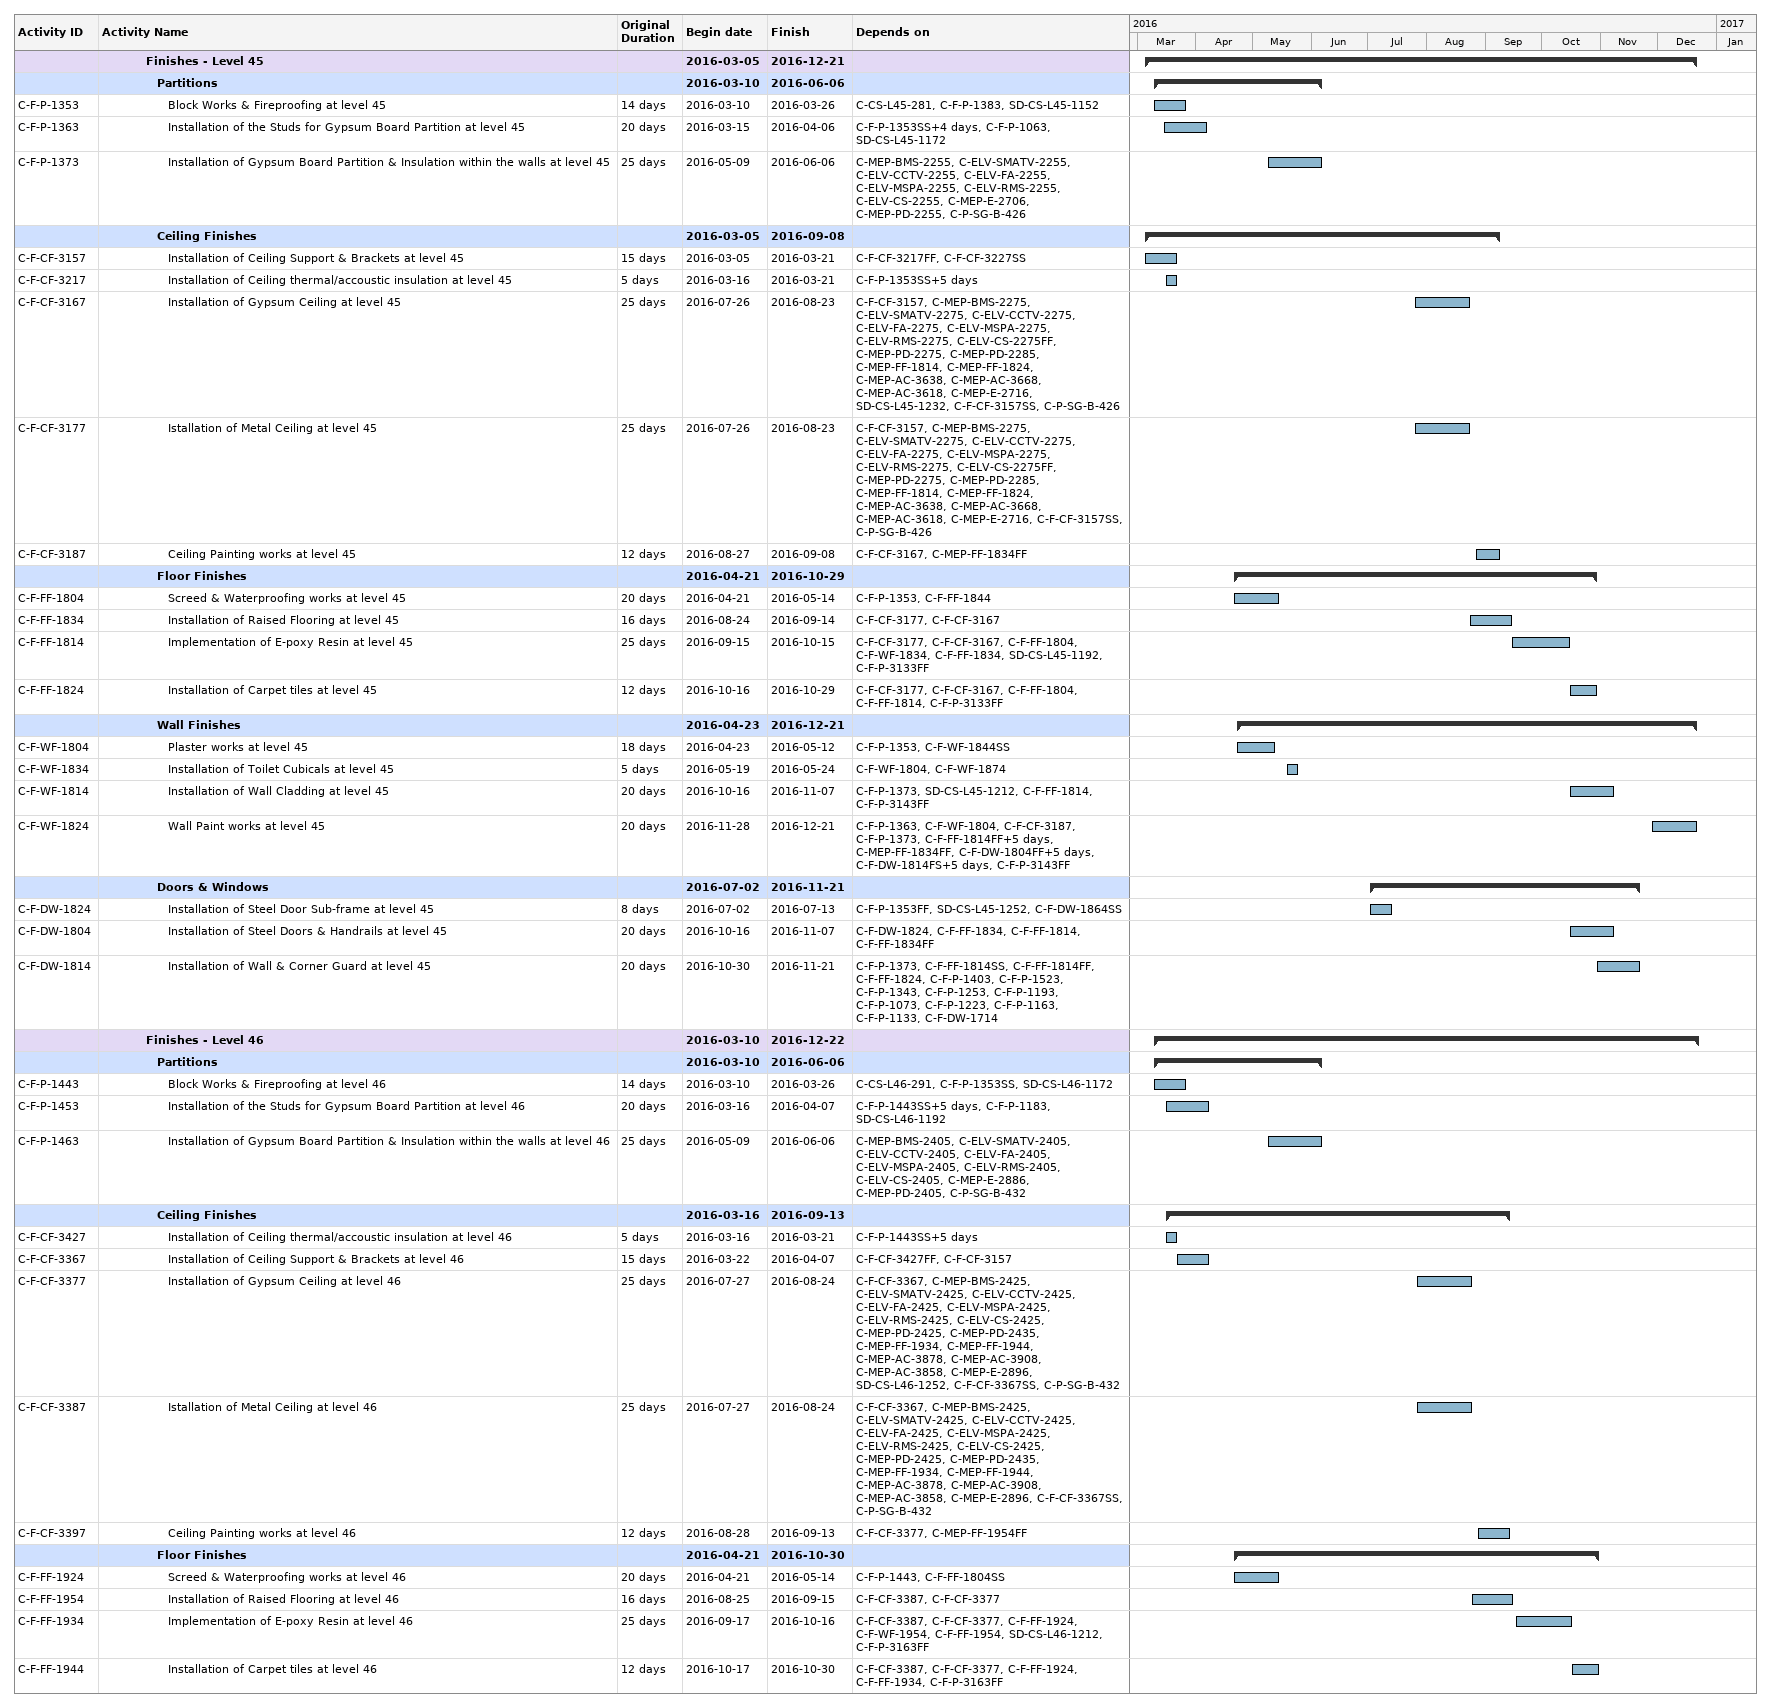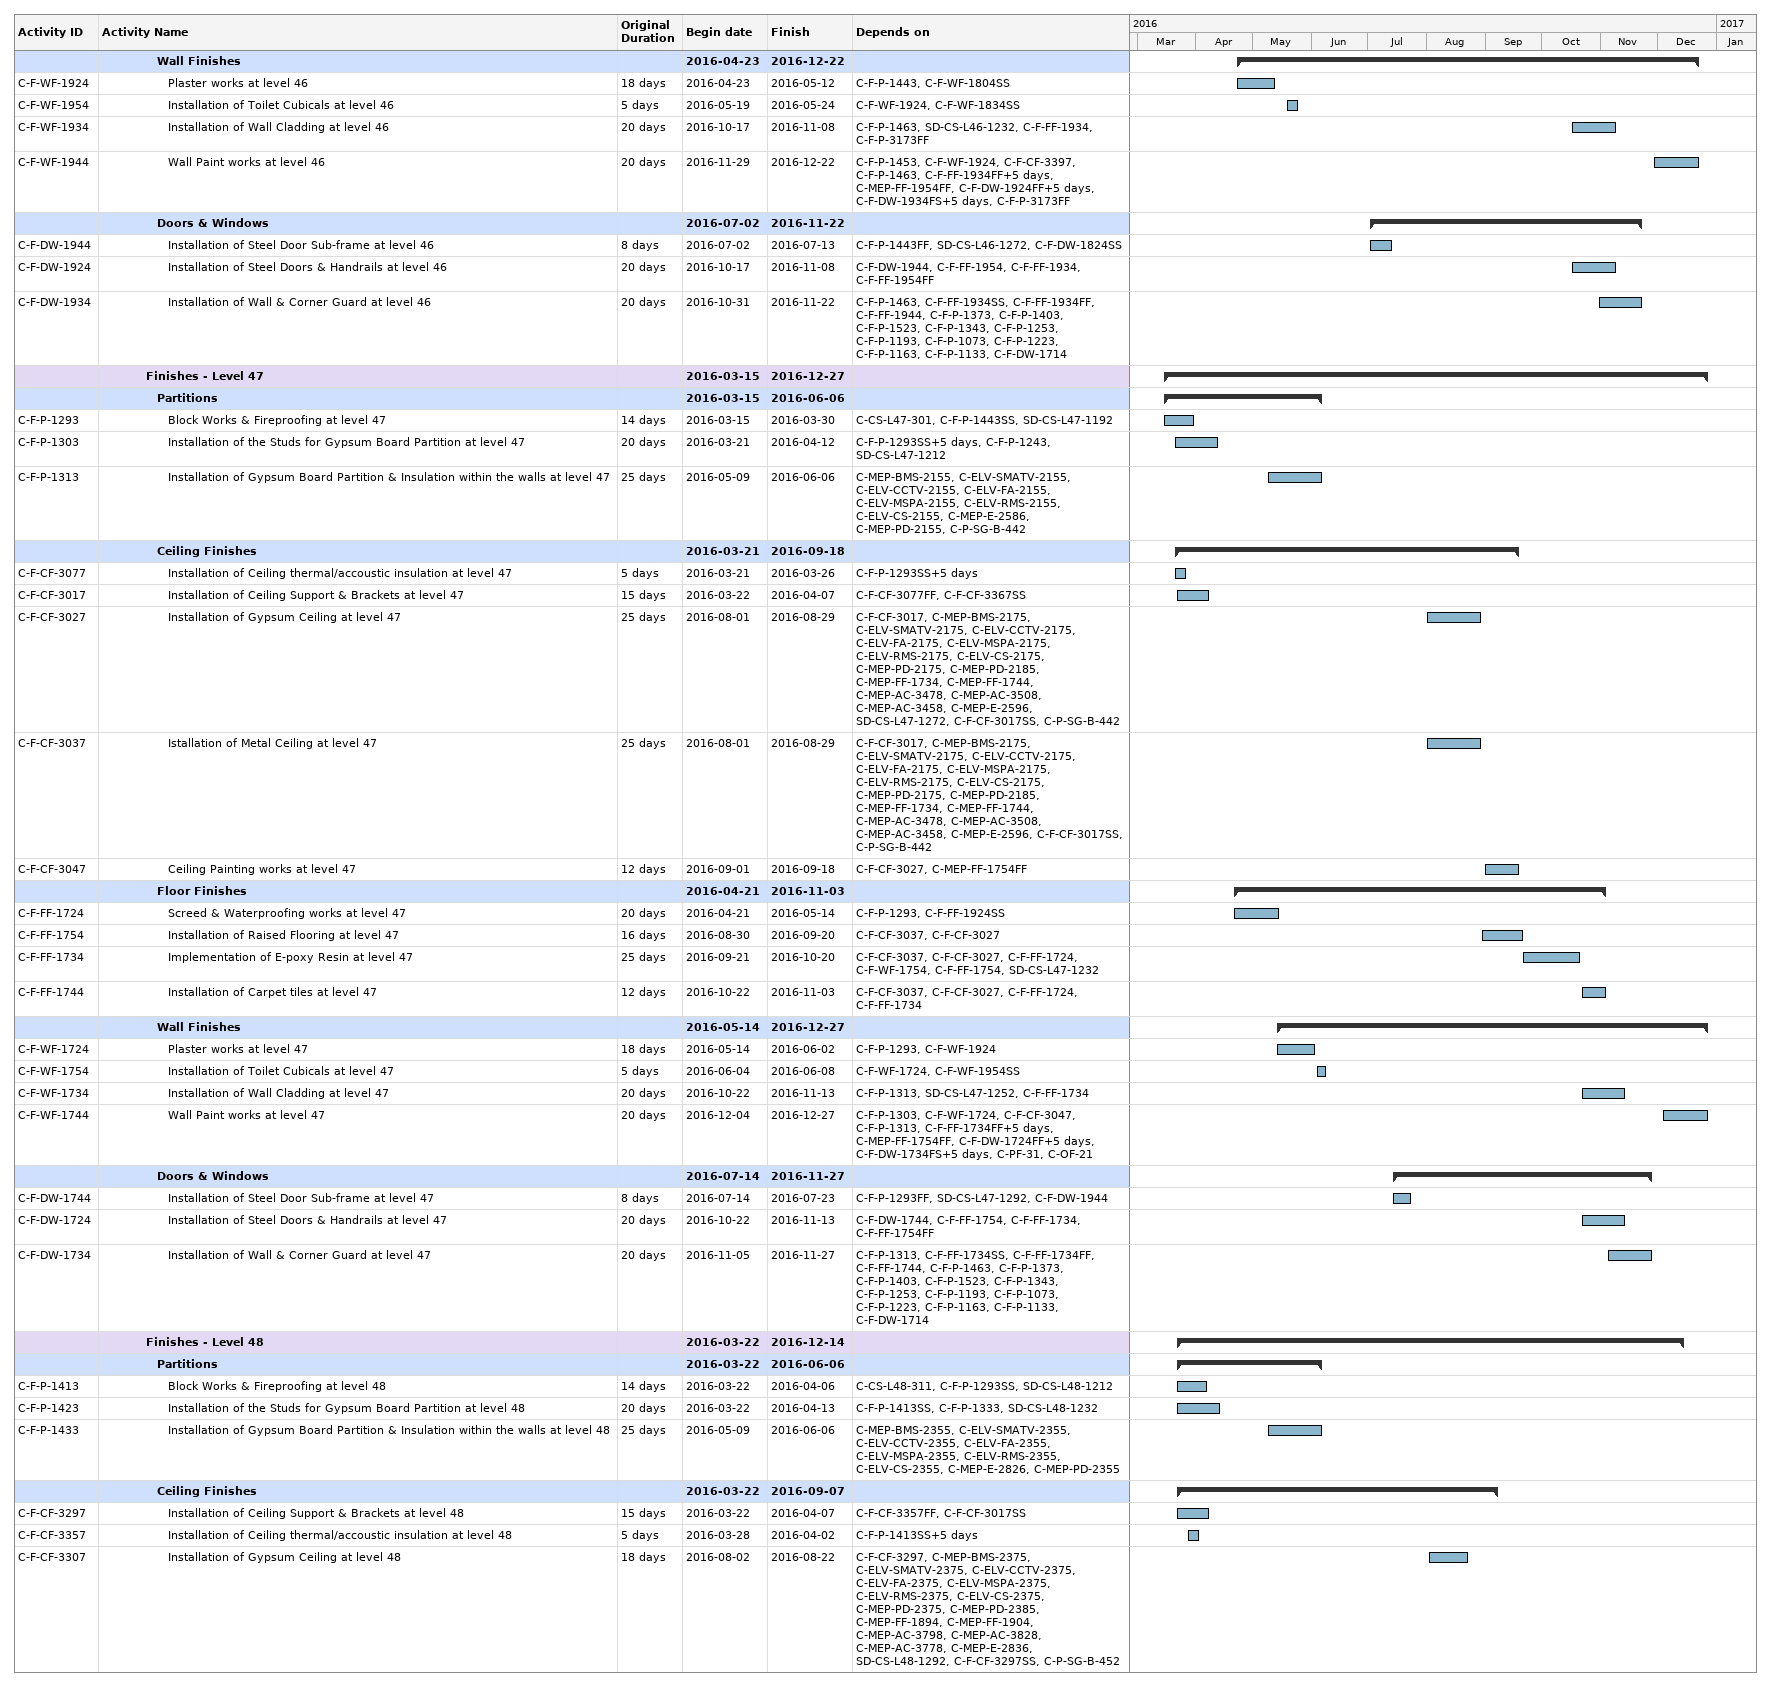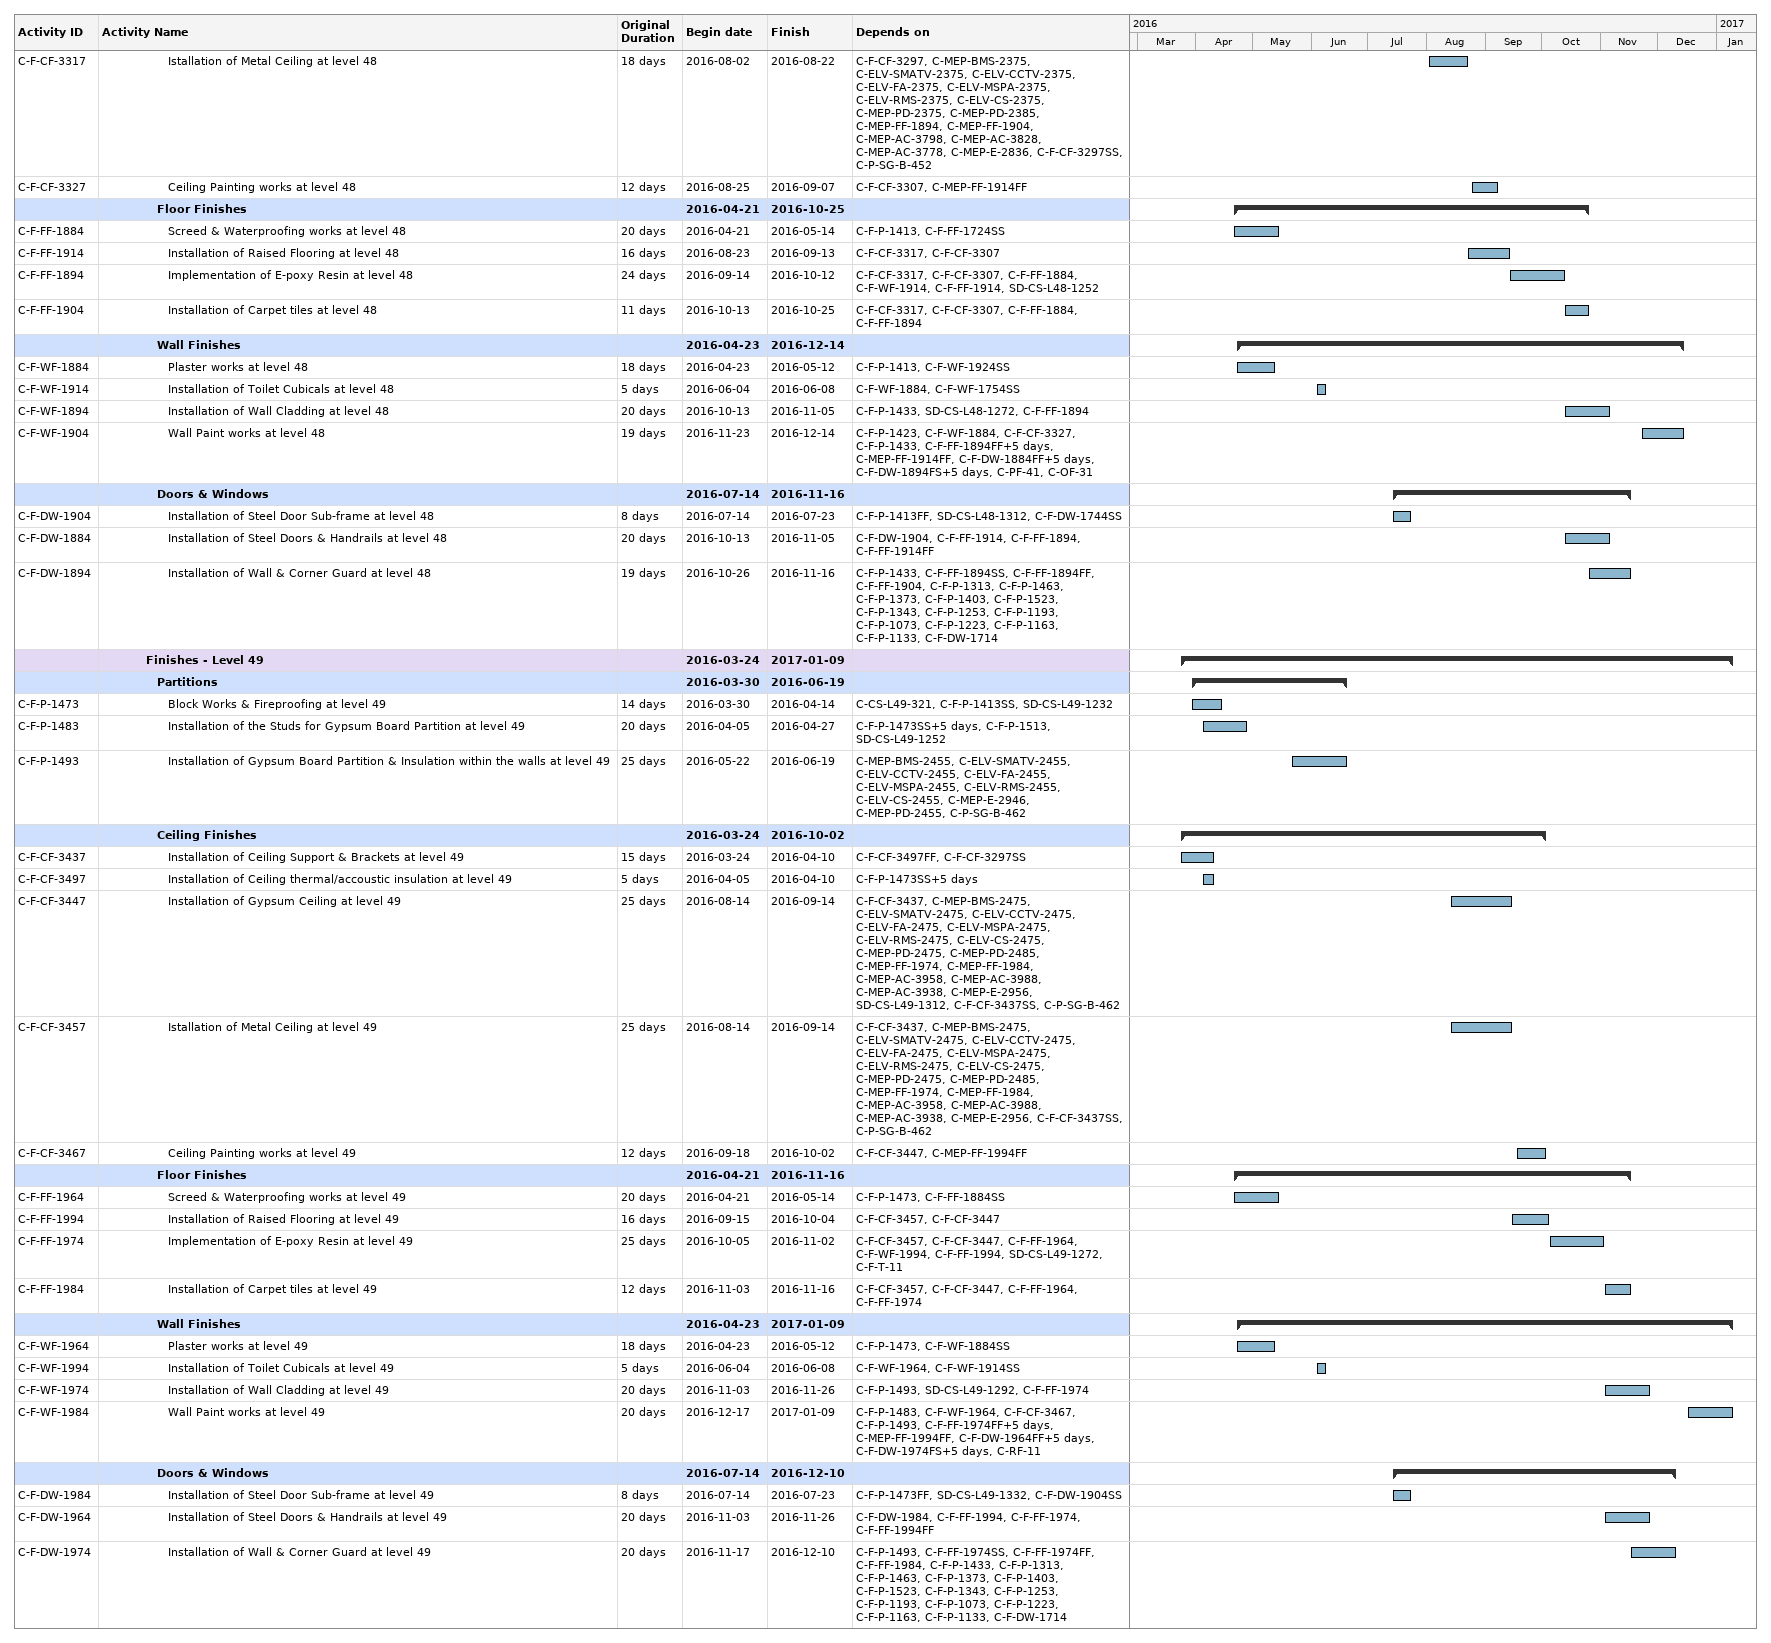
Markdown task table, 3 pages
| ID | Level | Task | Original duration | Start | Finish | Predecessors |
|---|---|---|---|---|---|---|
|  | 5 | **Finishes - Level 45** |  | 2016-03-05 | 2016-12-21 |  |
|  | 6 | **Partitions** |  | 2016-03-10 | 2016-06-06 |  |
| C-F-P-1353 | 7 | Block Works & Fireproofing at level 45 | 14d | 2016-03-10 | 2016-03-26 | C-CS-L45-281, C-F-P-1383, SD-CS-L45-1152 |
| C-F-P-1363 | 7 | Installation of the Studs for Gypsum Board Partition at level 45 | 20d | 2016-03-15 | 2016-04-06 | C-F-P-1353SS+4d, C-F-P-1063, SD-CS-L45-1172 |
| C-F-P-1373 | 7 | Installation of Gypsum Board Partition & Insulation within the walls at level 45 | 25d | 2016-05-09 | 2016-06-06 | C-MEP-BMS-2255, C-ELV-SMATV-2255, C-ELV-CCTV-2255, C-ELV-FA-2255, C-ELV-MSPA-2255, C-ELV-RMS-2255, C-ELV-CS-2255, C-MEP-E-2706, C-MEP-PD-2255, C-P-SG-B-426 |
|  | 6 | **Ceiling Finishes** |  | 2016-03-05 | 2016-09-08 |  |
| C-F-CF-3157 | 7 | Installation of Ceiling Support & Brackets at level 45 | 15d | 2016-03-05 | 2016-03-21 | C-F-CF-3217FF, C-F-CF-3227SS |
| C-F-CF-3217 | 7 | Installation of Ceiling thermal/accoustic insulation at level 45 | 5d | 2016-03-16 | 2016-03-21 | C-F-P-1353SS+5d |
| C-F-CF-3167 | 7 | Installation of Gypsum Ceiling at level 45 | 25d | 2016-07-26 | 2016-08-23 | C-F-CF-3157, C-MEP-BMS-2275, C-ELV-SMATV-2275, C-ELV-CCTV-2275, C-ELV-FA-2275, C-ELV-MSPA-2275, C-ELV-RMS-2275, C-ELV-CS-2275FF, C-MEP-PD-2275, C-MEP-PD-2285, C-MEP-FF-1814, C-MEP-FF-1824, C-MEP-AC-3638, C-MEP-AC-3668, C-MEP-AC-3618, C-MEP-E-2716, SD-CS-L45-1232, C-F-CF-3157SS, C-P-SG-B-426 |
| C-F-CF-3177 | 7 | Istallation of Metal Ceiling at level 45 | 25d | 2016-07-26 | 2016-08-23 | C-F-CF-3157, C-MEP-BMS-2275, C-ELV-SMATV-2275, C-ELV-CCTV-2275, C-ELV-FA-2275, C-ELV-MSPA-2275, C-ELV-RMS-2275, C-ELV-CS-2275FF, C-MEP-PD-2275, C-MEP-PD-2285, C-MEP-FF-1814, C-MEP-FF-1824, C-MEP-AC-3638, C-MEP-AC-3668, C-MEP-AC-3618, C-MEP-E-2716, C-F-CF-3157SS, C-P-SG-B-426 |
| C-F-CF-3187 | 7 | Ceiling Painting works at level 45 | 12d | 2016-08-27 | 2016-09-08 | C-F-CF-3167, C-MEP-FF-1834FF |
|  | 6 | **Floor Finishes** |  | 2016-04-21 | 2016-10-29 |  |
| C-F-FF-1804 | 7 | Screed & Waterproofing works at level 45 | 20d | 2016-04-21 | 2016-05-14 | C-F-P-1353, C-F-FF-1844 |
| C-F-FF-1834 | 7 | Installation of Raised Flooring at level 45 | 16d | 2016-08-24 | 2016-09-14 | C-F-CF-3177, C-F-CF-3167 |
| C-F-FF-1814 | 7 | Implementation of E-poxy Resin at level 45 | 25d | 2016-09-15 | 2016-10-15 | C-F-CF-3177, C-F-CF-3167, C-F-FF-1804, C-F-WF-1834, C-F-FF-1834, SD-CS-L45-1192, C-F-P-3133FF |
| C-F-FF-1824 | 7 | Installation of Carpet tiles at level 45 | 12d | 2016-10-16 | 2016-10-29 | C-F-CF-3177, C-F-CF-3167, C-F-FF-1804, C-F-FF-1814, C-F-P-3133FF |
|  | 6 | **Wall Finishes** |  | 2016-04-23 | 2016-12-21 |  |
| C-F-WF-1804 | 7 | Plaster works at level 45 | 18d | 2016-04-23 | 2016-05-12 | C-F-P-1353, C-F-WF-1844SS |
| C-F-WF-1834 | 7 | Installation of Toilet Cubicals at level 45 | 5d | 2016-05-19 | 2016-05-24 | C-F-WF-1804, C-F-WF-1874 |
| C-F-WF-1814 | 7 | Installation of Wall Cladding at level 45 | 20d | 2016-10-16 | 2016-11-07 | C-F-P-1373, SD-CS-L45-1212, C-F-FF-1814, C-F-P-3143FF |
| C-F-WF-1824 | 7 | Wall Paint works at level 45 | 20d | 2016-11-28 | 2016-12-21 | C-F-P-1363, C-F-WF-1804, C-F-CF-3187, C-F-P-1373, C-F-FF-1814FF+5d, C-MEP-FF-1834FF, C-F-DW-1804FF+5d, C-F-DW-1814FS+5d, C-F-P-3143FF |
|  | 6 | **Doors & Windows** |  | 2016-07-02 | 2016-11-21 |  |
| C-F-DW-1824 | 7 | Installation of Steel Door Sub-frame at level 45 | 8d | 2016-07-02 | 2016-07-13 | C-F-P-1353FF, SD-CS-L45-1252, C-F-DW-1864SS |
| C-F-DW-1804 | 7 | Installation of Steel Doors & Handrails at level 45 | 20d | 2016-10-16 | 2016-11-07 | C-F-DW-1824, C-F-FF-1834, C-F-FF-1814, C-F-FF-1834FF |
| C-F-DW-1814 | 7 | Installation of Wall & Corner Guard at level 45 | 20d | 2016-10-30 | 2016-11-21 | C-F-P-1373, C-F-FF-1814SS, C-F-FF-1814FF, C-F-FF-1824, C-F-P-1403, C-F-P-1523, C-F-P-1343, C-F-P-1253, C-F-P-1193, C-F-P-1073, C-F-P-1223, C-F-P-1163, C-F-P-1133, C-F-DW-1714 |
|  | 5 | **Finishes - Level 46** |  | 2016-03-10 | 2016-12-22 |  |
|  | 6 | **Partitions** |  | 2016-03-10 | 2016-06-06 |  |
| C-F-P-1443 | 7 | Block Works & Fireproofing at level 46 | 14d | 2016-03-10 | 2016-03-26 | C-CS-L46-291, C-F-P-1353SS, SD-CS-L46-1172 |
| C-F-P-1453 | 7 | Installation of the Studs for Gypsum Board Partition at level 46 | 20d | 2016-03-16 | 2016-04-07 | C-F-P-1443SS+5d, C-F-P-1183, SD-CS-L46-1192 |
| C-F-P-1463 | 7 | Installation of Gypsum Board Partition & Insulation within the walls at level 46 | 25d | 2016-05-09 | 2016-06-06 | C-MEP-BMS-2405, C-ELV-SMATV-2405, C-ELV-CCTV-2405, C-ELV-FA-2405, C-ELV-MSPA-2405, C-ELV-RMS-2405, C-ELV-CS-2405, C-MEP-E-2886, C-MEP-PD-2405, C-P-SG-B-432 |
|  | 6 | **Ceiling Finishes** |  | 2016-03-16 | 2016-09-13 |  |
| C-F-CF-3427 | 7 | Installation of Ceiling thermal/accoustic insulation at level 46 | 5d | 2016-03-16 | 2016-03-21 | C-F-P-1443SS+5d |
| C-F-CF-3367 | 7 | Installation of Ceiling Support & Brackets at level 46 | 15d | 2016-03-22 | 2016-04-07 | C-F-CF-3427FF, C-F-CF-3157 |
| C-F-CF-3377 | 7 | Installation of Gypsum Ceiling at level 46 | 25d | 2016-07-27 | 2016-08-24 | C-F-CF-3367, C-MEP-BMS-2425, C-ELV-SMATV-2425, C-ELV-CCTV-2425, C-ELV-FA-2425, C-ELV-MSPA-2425, C-ELV-RMS-2425, C-ELV-CS-2425, C-MEP-PD-2425, C-MEP-PD-2435, C-MEP-FF-1934, C-MEP-FF-1944, C-MEP-AC-3878, C-MEP-AC-3908, C-MEP-AC-3858, C-MEP-E-2896, SD-CS-L46-1252, C-F-CF-3367SS, C-P-SG-B-432 |
| C-F-CF-3387 | 7 | Istallation of Metal Ceiling at level 46 | 25d | 2016-07-27 | 2016-08-24 | C-F-CF-3367, C-MEP-BMS-2425, C-ELV-SMATV-2425, C-ELV-CCTV-2425, C-ELV-FA-2425, C-ELV-MSPA-2425, C-ELV-RMS-2425, C-ELV-CS-2425, C-MEP-PD-2425, C-MEP-PD-2435, C-MEP-FF-1934, C-MEP-FF-1944, C-MEP-AC-3878, C-MEP-AC-3908, C-MEP-AC-3858, C-MEP-E-2896, C-F-CF-3367SS, C-P-SG-B-432 |
| C-F-CF-3397 | 7 | Ceiling Painting works at level 46 | 12d | 2016-08-28 | 2016-09-13 | C-F-CF-3377, C-MEP-FF-1954FF |
|  | 6 | **Floor Finishes** |  | 2016-04-21 | 2016-10-30 |  |
| C-F-FF-1924 | 7 | Screed & Waterproofing works at level 46 | 20d | 2016-04-21 | 2016-05-14 | C-F-P-1443, C-F-FF-1804SS |
| C-F-FF-1954 | 7 | Installation of Raised Flooring at level 46 | 16d | 2016-08-25 | 2016-09-15 | C-F-CF-3387, C-F-CF-3377 |
| C-F-FF-1934 | 7 | Implementation of E-poxy Resin at level 46 | 25d | 2016-09-17 | 2016-10-16 | C-F-CF-3387, C-F-CF-3377, C-F-FF-1924, C-F-WF-1954, C-F-FF-1954, SD-CS-L46-1212, C-F-P-3163FF |
| C-F-FF-1944 | 7 | Installation of Carpet tiles at level 46 | 12d | 2016-10-17 | 2016-10-30 | C-F-CF-3387, C-F-CF-3377, C-F-FF-1924, C-F-FF-1934, C-F-P-3163FF |
|  | 6 | **Wall Finishes** |  | 2016-04-23 | 2016-12-22 |  |
| C-F-WF-1924 | 7 | Plaster works at level 46 | 18d | 2016-04-23 | 2016-05-12 | C-F-P-1443, C-F-WF-1804SS |
| C-F-WF-1954 | 7 | Installation of Toilet Cubicals at level 46 | 5d | 2016-05-19 | 2016-05-24 | C-F-WF-1924, C-F-WF-1834SS |
| C-F-WF-1934 | 7 | Installation of Wall Cladding at level 46 | 20d | 2016-10-17 | 2016-11-08 | C-F-P-1463, SD-CS-L46-1232, C-F-FF-1934, C-F-P-3173FF |
| C-F-WF-1944 | 7 | Wall Paint works at level 46 | 20d | 2016-11-29 | 2016-12-22 | C-F-P-1453, C-F-WF-1924, C-F-CF-3397, C-F-P-1463, C-F-FF-1934FF+5d, C-MEP-FF-1954FF, C-F-DW-1924FF+5d, C-F-DW-1934FS+5d, C-F-P-3173FF |
|  | 6 | **Doors & Windows** |  | 2016-07-02 | 2016-11-22 |  |
| C-F-DW-1944 | 7 | Installation of Steel Door Sub-frame at level 46 | 8d | 2016-07-02 | 2016-07-13 | C-F-P-1443FF, SD-CS-L46-1272, C-F-DW-1824SS |
| C-F-DW-1924 | 7 | Installation of Steel Doors & Handrails at level 46 | 20d | 2016-10-17 | 2016-11-08 | C-F-DW-1944, C-F-FF-1954, C-F-FF-1934, C-F-FF-1954FF |
| C-F-DW-1934 | 7 | Installation of Wall & Corner Guard at level 46 | 20d | 2016-10-31 | 2016-11-22 | C-F-P-1463, C-F-FF-1934SS, C-F-FF-1934FF, C-F-FF-1944, C-F-P-1373, C-F-P-1403, C-F-P-1523, C-F-P-1343, C-F-P-1253, C-F-P-1193, C-F-P-1073, C-F-P-1223, C-F-P-1163, C-F-P-1133, C-F-DW-1714 |
|  | 5 | **Finishes - Level 47** |  | 2016-03-15 | 2016-12-27 |  |
|  | 6 | **Partitions** |  | 2016-03-15 | 2016-06-06 |  |
| C-F-P-1293 | 7 | Block Works & Fireproofing at level 47 | 14d | 2016-03-15 | 2016-03-30 | C-CS-L47-301, C-F-P-1443SS, SD-CS-L47-1192 |
| C-F-P-1303 | 7 | Installation of the Studs for Gypsum Board Partition at level 47 | 20d | 2016-03-21 | 2016-04-12 | C-F-P-1293SS+5d, C-F-P-1243, SD-CS-L47-1212 |
| C-F-P-1313 | 7 | Installation of Gypsum Board Partition & Insulation within the walls at level 47 | 25d | 2016-05-09 | 2016-06-06 | C-MEP-BMS-2155, C-ELV-SMATV-2155, C-ELV-CCTV-2155, C-ELV-FA-2155, C-ELV-MSPA-2155, C-ELV-RMS-2155, C-ELV-CS-2155, C-MEP-E-2586, C-MEP-PD-2155, C-P-SG-B-442 |
|  | 6 | **Ceiling Finishes** |  | 2016-03-21 | 2016-09-18 |  |
| C-F-CF-3077 | 7 | Installation of Ceiling thermal/accoustic insulation at level 47 | 5d | 2016-03-21 | 2016-03-26 | C-F-P-1293SS+5d |
| C-F-CF-3017 | 7 | Installation of Ceiling Support & Brackets at level 47 | 15d | 2016-03-22 | 2016-04-07 | C-F-CF-3077FF, C-F-CF-3367SS |
| C-F-CF-3027 | 7 | Installation of Gypsum Ceiling at level 47 | 25d | 2016-08-01 | 2016-08-29 | C-F-CF-3017, C-MEP-BMS-2175, C-ELV-SMATV-2175, C-ELV-CCTV-2175, C-ELV-FA-2175, C-ELV-MSPA-2175, C-ELV-RMS-2175, C-ELV-CS-2175, C-MEP-PD-2175, C-MEP-PD-2185, C-MEP-FF-1734, C-MEP-FF-1744, C-MEP-AC-3478, C-MEP-AC-3508, C-MEP-AC-3458, C-MEP-E-2596, SD-CS-L47-1272, C-F-CF-3017SS, C-P-SG-B-442 |
| C-F-CF-3037 | 7 | Istallation of Metal Ceiling at level 47 | 25d | 2016-08-01 | 2016-08-29 | C-F-CF-3017, C-MEP-BMS-2175, C-ELV-SMATV-2175, C-ELV-CCTV-2175, C-ELV-FA-2175, C-ELV-MSPA-2175, C-ELV-RMS-2175, C-ELV-CS-2175, C-MEP-PD-2175, C-MEP-PD-2185, C-MEP-FF-1734, C-MEP-FF-1744, C-MEP-AC-3478, C-MEP-AC-3508, C-MEP-AC-3458, C-MEP-E-2596, C-F-CF-3017SS, C-P-SG-B-442 |
| C-F-CF-3047 | 7 | Ceiling Painting works at level 47 | 12d | 2016-09-01 | 2016-09-18 | C-F-CF-3027, C-MEP-FF-1754FF |
|  | 6 | **Floor Finishes** |  | 2016-04-21 | 2016-11-03 |  |
| C-F-FF-1724 | 7 | Screed & Waterproofing works at level 47 | 20d | 2016-04-21 | 2016-05-14 | C-F-P-1293, C-F-FF-1924SS |
| C-F-FF-1754 | 7 | Installation of Raised Flooring at level 47 | 16d | 2016-08-30 | 2016-09-20 | C-F-CF-3037, C-F-CF-3027 |
| C-F-FF-1734 | 7 | Implementation of E-poxy Resin at level 47 | 25d | 2016-09-21 | 2016-10-20 | C-F-CF-3037, C-F-CF-3027, C-F-FF-1724, C-F-WF-1754, C-F-FF-1754, SD-CS-L47-1232 |
| C-F-FF-1744 | 7 | Installation of Carpet tiles at level 47 | 12d | 2016-10-22 | 2016-11-03 | C-F-CF-3037, C-F-CF-3027, C-F-FF-1724, C-F-FF-1734 |
|  | 6 | **Wall Finishes** |  | 2016-05-14 | 2016-12-27 |  |
| C-F-WF-1724 | 7 | Plaster works at level 47 | 18d | 2016-05-14 | 2016-06-02 | C-F-P-1293, C-F-WF-1924 |
| C-F-WF-1754 | 7 | Installation of Toilet Cubicals at level 47 | 5d | 2016-06-04 | 2016-06-08 | C-F-WF-1724, C-F-WF-1954SS |
| C-F-WF-1734 | 7 | Installation of Wall Cladding at level 47 | 20d | 2016-10-22 | 2016-11-13 | C-F-P-1313, SD-CS-L47-1252, C-F-FF-1734 |
| C-F-WF-1744 | 7 | Wall Paint works at level 47 | 20d | 2016-12-04 | 2016-12-27 | C-F-P-1303, C-F-WF-1724, C-F-CF-3047, C-F-P-1313, C-F-FF-1734FF+5d, C-MEP-FF-1754FF, C-F-DW-1724FF+5d, C-F-DW-1734FS+5d, C-PF-31, C-OF-21 |
|  | 6 | **Doors & Windows** |  | 2016-07-14 | 2016-11-27 |  |
| C-F-DW-1744 | 7 | Installation of Steel Door Sub-frame at level 47 | 8d | 2016-07-14 | 2016-07-23 | C-F-P-1293FF, SD-CS-L47-1292, C-F-DW-1944 |
| C-F-DW-1724 | 7 | Installation of Steel Doors & Handrails at level 47 | 20d | 2016-10-22 | 2016-11-13 | C-F-DW-1744, C-F-FF-1754, C-F-FF-1734, C-F-FF-1754FF |
| C-F-DW-1734 | 7 | Installation of Wall & Corner Guard at level 47 | 20d | 2016-11-05 | 2016-11-27 | C-F-P-1313, C-F-FF-1734SS, C-F-FF-1734FF, C-F-FF-1744, C-F-P-1463, C-F-P-1373, C-F-P-1403, C-F-P-1523, C-F-P-1343, C-F-P-1253, C-F-P-1193, C-F-P-1073, C-F-P-1223, C-F-P-1163, C-F-P-1133, C-F-DW-1714 |
|  | 5 | **Finishes - Level 48** |  | 2016-03-22 | 2016-12-14 |  |
|  | 6 | **Partitions** |  | 2016-03-22 | 2016-06-06 |  |
| C-F-P-1413 | 7 | Block Works & Fireproofing at level 48 | 14d | 2016-03-22 | 2016-04-06 | C-CS-L48-311, C-F-P-1293SS, SD-CS-L48-1212 |
| C-F-P-1423 | 7 | Installation of the Studs for Gypsum Board Partition at level 48 | 20d | 2016-03-22 | 2016-04-13 | C-F-P-1413SS, C-F-P-1333, SD-CS-L48-1232 |
| C-F-P-1433 | 7 | Installation of Gypsum Board Partition & Insulation within the walls at level 48 | 25d | 2016-05-09 | 2016-06-06 | C-MEP-BMS-2355, C-ELV-SMATV-2355, C-ELV-CCTV-2355, C-ELV-FA-2355, C-ELV-MSPA-2355, C-ELV-RMS-2355, C-ELV-CS-2355, C-MEP-E-2826, C-MEP-PD-2355 |
|  | 6 | **Ceiling Finishes** |  | 2016-03-22 | 2016-09-07 |  |
| C-F-CF-3297 | 7 | Installation of Ceiling Support & Brackets at level 48 | 15d | 2016-03-22 | 2016-04-07 | C-F-CF-3357FF, C-F-CF-3017SS |
| C-F-CF-3357 | 7 | Installation of Ceiling thermal/accoustic insulation at level 48 | 5d | 2016-03-28 | 2016-04-02 | C-F-P-1413SS+5d |
| C-F-CF-3307 | 7 | Installation of Gypsum Ceiling at level 48 | 18d | 2016-08-02 | 2016-08-22 | C-F-CF-3297, C-MEP-BMS-2375, C-ELV-SMATV-2375, C-ELV-CCTV-2375, C-ELV-FA-2375, C-ELV-MSPA-2375, C-ELV-RMS-2375, C-ELV-CS-2375, C-MEP-PD-2375, C-MEP-PD-2385, C-MEP-FF-1894, C-MEP-FF-1904, C-MEP-AC-3798, C-MEP-AC-3828, C-MEP-AC-3778, C-MEP-E-2836, SD-CS-L48-1292, C-F-CF-3297SS, C-P-SG-B-452 |
| C-F-CF-3317 | 7 | Istallation of Metal Ceiling at level 48 | 18d | 2016-08-02 | 2016-08-22 | C-F-CF-3297, C-MEP-BMS-2375, C-ELV-SMATV-2375, C-ELV-CCTV-2375, C-ELV-FA-2375, C-ELV-MSPA-2375, C-ELV-RMS-2375, C-ELV-CS-2375, C-MEP-PD-2375, C-MEP-PD-2385, C-MEP-FF-1894, C-MEP-FF-1904, C-MEP-AC-3798, C-MEP-AC-3828, C-MEP-AC-3778, C-MEP-E-2836, C-F-CF-3297SS, C-P-SG-B-452 |
| C-F-CF-3327 | 7 | Ceiling Painting works at level 48 | 12d | 2016-08-25 | 2016-09-07 | C-F-CF-3307, C-MEP-FF-1914FF |
|  | 6 | **Floor Finishes** |  | 2016-04-21 | 2016-10-25 |  |
| C-F-FF-1884 | 7 | Screed & Waterproofing works at level 48 | 20d | 2016-04-21 | 2016-05-14 | C-F-P-1413, C-F-FF-1724SS |
| C-F-FF-1914 | 7 | Installation of Raised Flooring at level 48 | 16d | 2016-08-23 | 2016-09-13 | C-F-CF-3317, C-F-CF-3307 |
| C-F-FF-1894 | 7 | Implementation of E-poxy Resin at level 48 | 24d | 2016-09-14 | 2016-10-12 | C-F-CF-3317, C-F-CF-3307, C-F-FF-1884, C-F-WF-1914, C-F-FF-1914, SD-CS-L48-1252 |
| C-F-FF-1904 | 7 | Installation of Carpet tiles at level 48 | 11d | 2016-10-13 | 2016-10-25 | C-F-CF-3317, C-F-CF-3307, C-F-FF-1884, C-F-FF-1894 |
|  | 6 | **Wall Finishes** |  | 2016-04-23 | 2016-12-14 |  |
| C-F-WF-1884 | 7 | Plaster works at level 48 | 18d | 2016-04-23 | 2016-05-12 | C-F-P-1413, C-F-WF-1924SS |
| C-F-WF-1914 | 7 | Installation of Toilet Cubicals at level 48 | 5d | 2016-06-04 | 2016-06-08 | C-F-WF-1884, C-F-WF-1754SS |
| C-F-WF-1894 | 7 | Installation of Wall Cladding at level 48 | 20d | 2016-10-13 | 2016-11-05 | C-F-P-1433, SD-CS-L48-1272, C-F-FF-1894 |
| C-F-WF-1904 | 7 | Wall Paint works at level 48 | 19d | 2016-11-23 | 2016-12-14 | C-F-P-1423, C-F-WF-1884, C-F-CF-3327, C-F-P-1433, C-F-FF-1894FF+5d, C-MEP-FF-1914FF, C-F-DW-1884FF+5d, C-F-DW-1894FS+5d, C-PF-41, C-OF-31 |
|  | 6 | **Doors & Windows** |  | 2016-07-14 | 2016-11-16 |  |
| C-F-DW-1904 | 7 | Installation of Steel Door Sub-frame at level 48 | 8d | 2016-07-14 | 2016-07-23 | C-F-P-1413FF, SD-CS-L48-1312, C-F-DW-1744SS |
| C-F-DW-1884 | 7 | Installation of Steel Doors & Handrails at level 48 | 20d | 2016-10-13 | 2016-11-05 | C-F-DW-1904, C-F-FF-1914, C-F-FF-1894, C-F-FF-1914FF |
| C-F-DW-1894 | 7 | Installation of Wall & Corner Guard at level 48 | 19d | 2016-10-26 | 2016-11-16 | C-F-P-1433, C-F-FF-1894SS, C-F-FF-1894FF, C-F-FF-1904, C-F-P-1313, C-F-P-1463, C-F-P-1373, C-F-P-1403, C-F-P-1523, C-F-P-1343, C-F-P-1253, C-F-P-1193, C-F-P-1073, C-F-P-1223, C-F-P-1163, C-F-P-1133, C-F-DW-1714 |
|  | 5 | **Finishes - Level 49** |  | 2016-03-24 | 2017-01-09 |  |
|  | 6 | **Partitions** |  | 2016-03-30 | 2016-06-19 |  |
| C-F-P-1473 | 7 | Block Works & Fireproofing at level 49 | 14d | 2016-03-30 | 2016-04-14 | C-CS-L49-321, C-F-P-1413SS, SD-CS-L49-1232 |
| C-F-P-1483 | 7 | Installation of the Studs for Gypsum Board Partition at level 49 | 20d | 2016-04-05 | 2016-04-27 | C-F-P-1473SS+5d, C-F-P-1513, SD-CS-L49-1252 |
| C-F-P-1493 | 7 | Installation of Gypsum Board Partition & Insulation within the walls at level 49 | 25d | 2016-05-22 | 2016-06-19 | C-MEP-BMS-2455, C-ELV-SMATV-2455, C-ELV-CCTV-2455, C-ELV-FA-2455, C-ELV-MSPA-2455, C-ELV-RMS-2455, C-ELV-CS-2455, C-MEP-E-2946, C-MEP-PD-2455, C-P-SG-B-462 |
|  | 6 | **Ceiling Finishes** |  | 2016-03-24 | 2016-10-02 |  |
| C-F-CF-3437 | 7 | Installation of Ceiling Support & Brackets at level 49 | 15d | 2016-03-24 | 2016-04-10 | C-F-CF-3497FF, C-F-CF-3297SS |
| C-F-CF-3497 | 7 | Installation of Ceiling thermal/accoustic insulation at level 49 | 5d | 2016-04-05 | 2016-04-10 | C-F-P-1473SS+5d |
| C-F-CF-3447 | 7 | Installation of Gypsum Ceiling at level 49 | 25d | 2016-08-14 | 2016-09-14 | C-F-CF-3437, C-MEP-BMS-2475, C-ELV-SMATV-2475, C-ELV-CCTV-2475, C-ELV-FA-2475, C-ELV-MSPA-2475, C-ELV-RMS-2475, C-ELV-CS-2475, C-MEP-PD-2475, C-MEP-PD-2485, C-MEP-FF-1974, C-MEP-FF-1984, C-MEP-AC-3958, C-MEP-AC-3988, C-MEP-AC-3938, C-MEP-E-2956, SD-CS-L49-1312, C-F-CF-3437SS, C-P-SG-B-462 |
| C-F-CF-3457 | 7 | Istallation of Metal Ceiling at level 49 | 25d | 2016-08-14 | 2016-09-14 | C-F-CF-3437, C-MEP-BMS-2475, C-ELV-SMATV-2475, C-ELV-CCTV-2475, C-ELV-FA-2475, C-ELV-MSPA-2475, C-ELV-RMS-2475, C-ELV-CS-2475, C-MEP-PD-2475, C-MEP-PD-2485, C-MEP-FF-1974, C-MEP-FF-1984, C-MEP-AC-3958, C-MEP-AC-3988, C-MEP-AC-3938, C-MEP-E-2956, C-F-CF-3437SS, C-P-SG-B-462 |
| C-F-CF-3467 | 7 | Ceiling Painting works at level 49 | 12d | 2016-09-18 | 2016-10-02 | C-F-CF-3447, C-MEP-FF-1994FF |
|  | 6 | **Floor Finishes** |  | 2016-04-21 | 2016-11-16 |  |
| C-F-FF-1964 | 7 | Screed & Waterproofing works at level 49 | 20d | 2016-04-21 | 2016-05-14 | C-F-P-1473, C-F-FF-1884SS |
| C-F-FF-1994 | 7 | Installation of Raised Flooring at level 49 | 16d | 2016-09-15 | 2016-10-04 | C-F-CF-3457, C-F-CF-3447 |
| C-F-FF-1974 | 7 | Implementation of E-poxy Resin at level 49 | 25d | 2016-10-05 | 2016-11-02 | C-F-CF-3457, C-F-CF-3447, C-F-FF-1964, C-F-WF-1994, C-F-FF-1994, SD-CS-L49-1272, C-F-T-11 |
| C-F-FF-1984 | 7 | Installation of Carpet tiles at level 49 | 12d | 2016-11-03 | 2016-11-16 | C-F-CF-3457, C-F-CF-3447, C-F-FF-1964, C-F-FF-1974 |
|  | 6 | **Wall Finishes** |  | 2016-04-23 | 2017-01-09 |  |
| C-F-WF-1964 | 7 | Plaster works at level 49 | 18d | 2016-04-23 | 2016-05-12 | C-F-P-1473, C-F-WF-1884SS |
| C-F-WF-1994 | 7 | Installation of Toilet Cubicals at level 49 | 5d | 2016-06-04 | 2016-06-08 | C-F-WF-1964, C-F-WF-1914SS |
| C-F-WF-1974 | 7 | Installation of Wall Cladding at level 49 | 20d | 2016-11-03 | 2016-11-26 | C-F-P-1493, SD-CS-L49-1292, C-F-FF-1974 |
| C-F-WF-1984 | 7 | Wall Paint works at level 49 | 20d | 2016-12-17 | 2017-01-09 | C-F-P-1483, C-F-WF-1964, C-F-CF-3467, C-F-P-1493, C-F-FF-1974FF+5d, C-MEP-FF-1994FF, C-F-DW-1964FF+5d, C-F-DW-1974FS+5d, C-RF-11 |
|  | 6 | **Doors & Windows** |  | 2016-07-14 | 2016-12-10 |  |
| C-F-DW-1984 | 7 | Installation of Steel Door Sub-frame at level 49 | 8d | 2016-07-14 | 2016-07-23 | C-F-P-1473FF, SD-CS-L49-1332, C-F-DW-1904SS |
| C-F-DW-1964 | 7 | Installation of Steel Doors & Handrails at level 49 | 20d | 2016-11-03 | 2016-11-26 | C-F-DW-1984, C-F-FF-1994, C-F-FF-1974, C-F-FF-1994FF |
| C-F-DW-1974 | 7 | Installation of Wall & Corner Guard at level 49 | 20d | 2016-11-17 | 2016-12-10 | C-F-P-1493, C-F-FF-1974SS, C-F-FF-1974FF, C-F-FF-1984, C-F-P-1433, C-F-P-1313, C-F-P-1463, C-F-P-1373, C-F-P-1403, C-F-P-1523, C-F-P-1343, C-F-P-1253, C-F-P-1193, C-F-P-1073, C-F-P-1223, C-F-P-1163, C-F-P-1133, C-F-DW-1714 |
